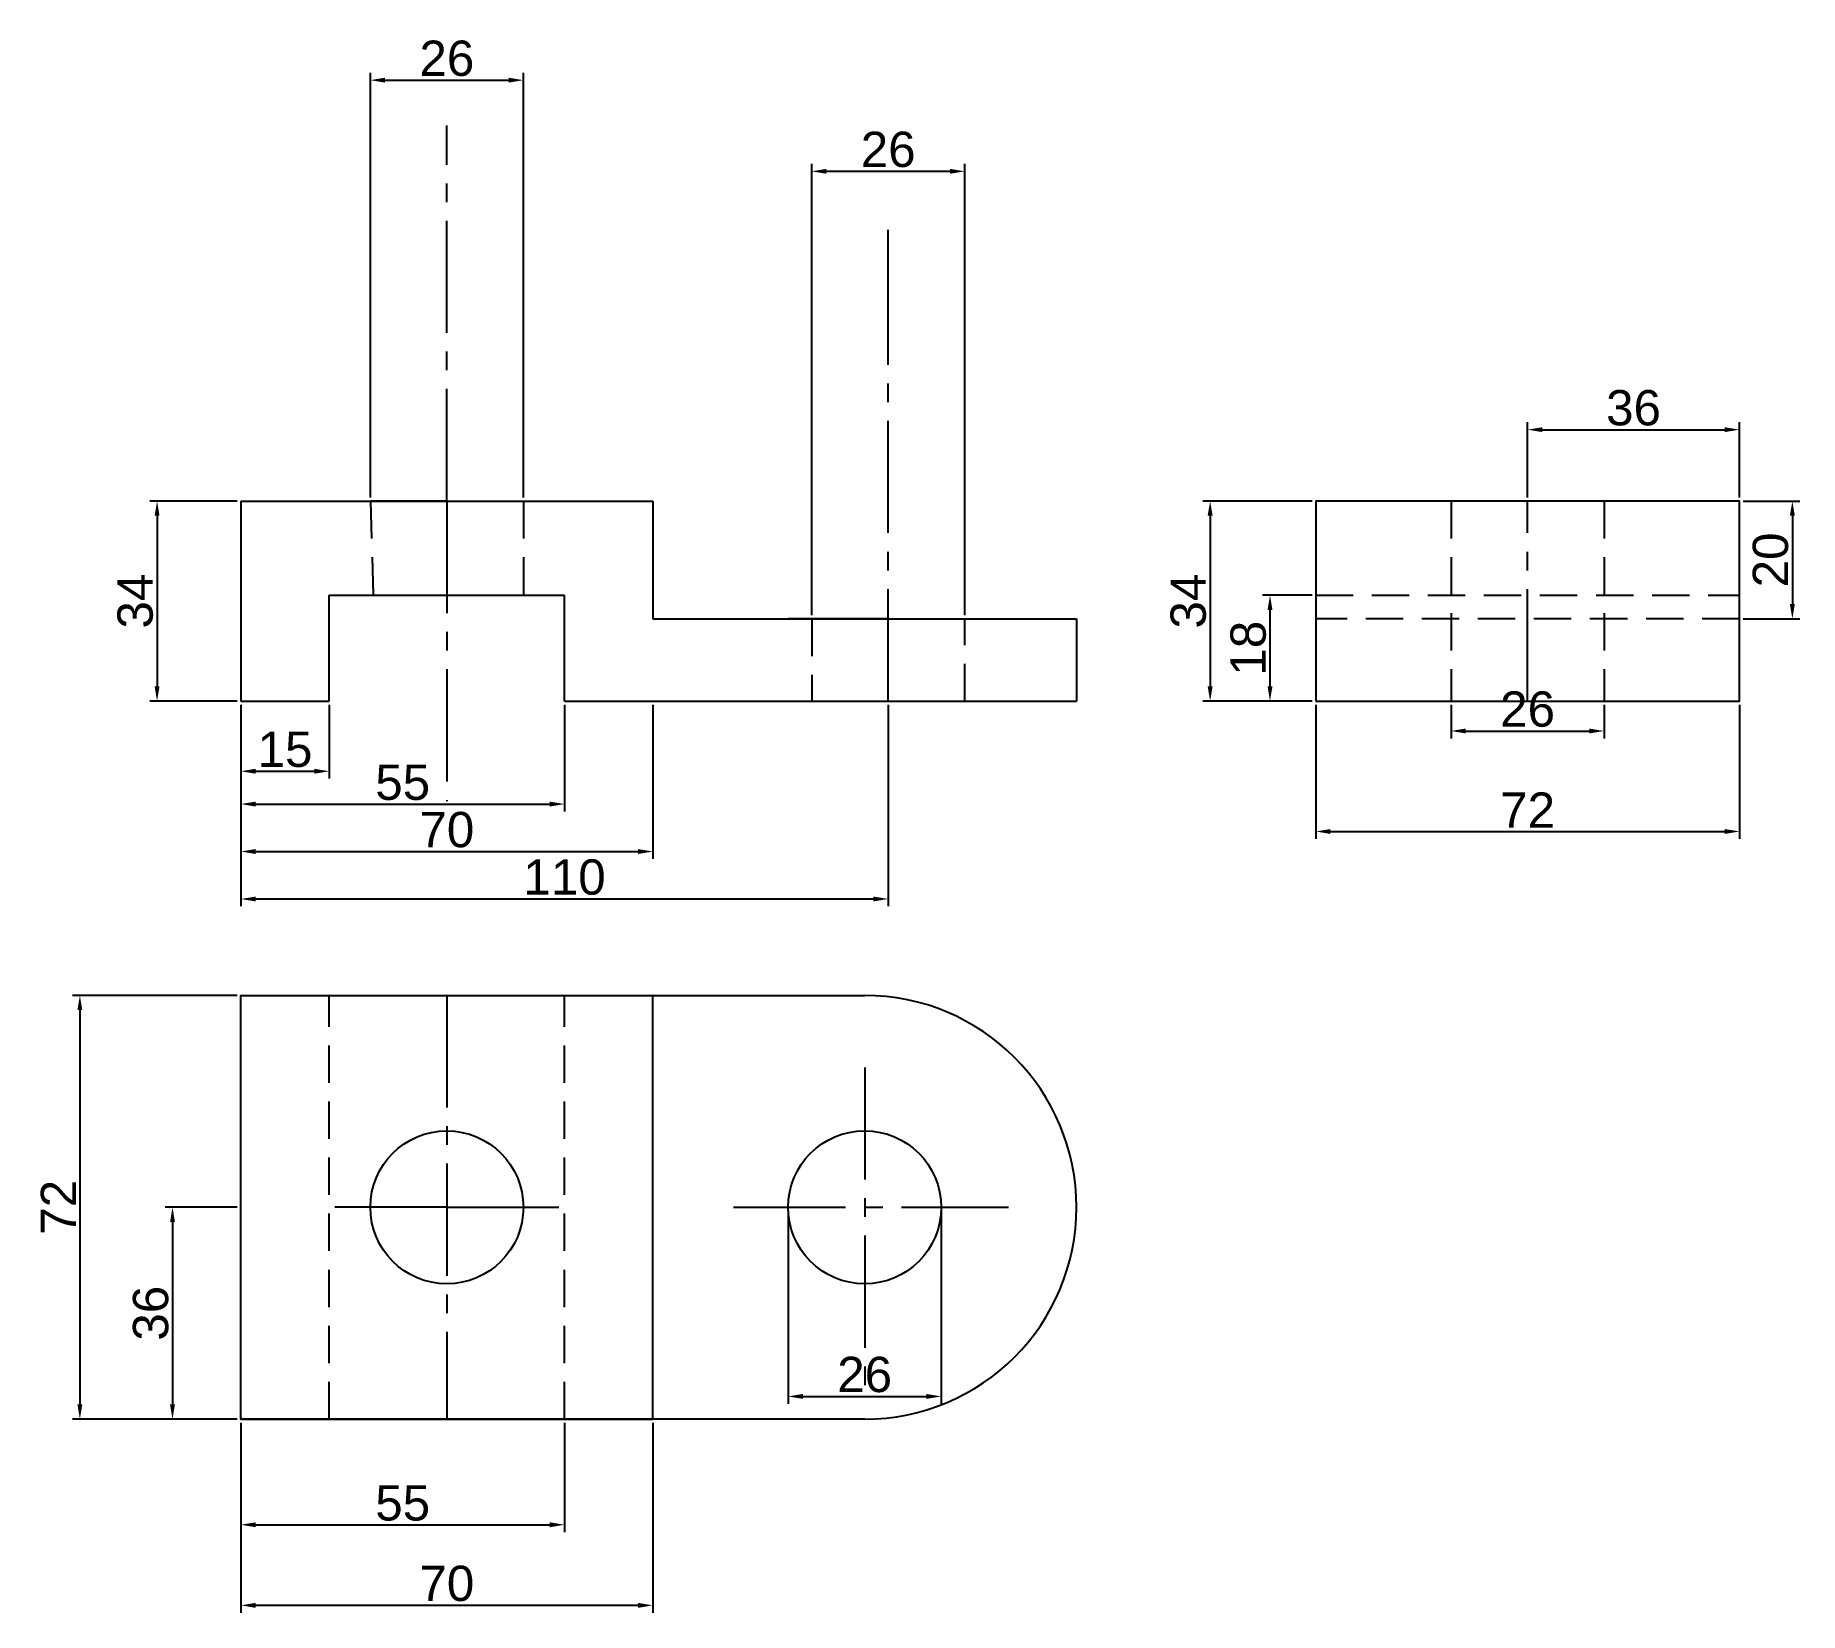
# Model space of a CAD drawing. Header units: millimetres. Extents: x 1912 to 2211, y 1820 to 2088.
import ezdxf

# ---------------------------------------------------------------- set-up
doc = ezdxf.new("R2010")
doc.units = ezdxf.units.MM
doc.linetypes.add('CENTER2', pattern=[28.575, 19.05, -3.175, 3.175, -3.175])
doc.linetypes.add('HIDDEN', pattern=[9.525, 6.35, -3.175])
for name, color, linetype in [('Center', 100, 'CENTER2'), ('CON', 21, 'Continuous'), ('Hidden', 130, 'HIDDEN')]:
    doc.layers.add(name, color=color, linetype=linetype)
doc.styles.get("Standard").update_dxf_attribs({"font": 'arial.ttf'})
doc.dimstyles.new('ISO-25', dxfattribs={"dimtxt": 2.5, "dimasz": 2.5, "dimexe": 1.25, "dimexo": 0.625, "dimtad": 1, "dimtxsty": 'Standard', "dimcen": 2.5, "dimadec": 0, "dimazin": 0, "dimtfac": 1, "dimtmove": 0, "dimatfit": 3, "dimfxl": 1, "dimarcsym": 0})

# ---------------------------------------------------------------- blocks, each defined once
blk = doc.blocks.new('*D1')
at = {"layer": 'CON', "color": 0, "lineweight": -2, "ltscale": 4, "transparency": 16777216}
for p, q in [((1945.87, 2008.64), (1931, 2008.64)), ((1932.25, 2006.14), (1932.25, 1977.14)), ((1945.87, 1974.64), (1931, 1974.64))]:
    blk.add_line(p, q, dxfattribs=at)
at = {"layer": 'CON', "color": 0, "ltscale": 4, "transparency": 16777216}
for points in [[(1931.83, 2006.14), (1932.66, 2006.14), (1932.25, 2008.64)], [(1931.83, 1977.14), (1932.66, 1977.14), (1932.25, 1974.64)]]:
    blk.add_solid(points, dxfattribs=at)
at = {"layer": 'Defpoints', "color": 0, "ltscale": 4, "transparency": 16777216}
for p in [(1946.49, 2008.64), (1932.25, 1974.64), (1946.49, 1974.64)]:
    blk.add_point(p, dxfattribs=at)
at = {"layer": 'CON', "color": 0, "ltscale": 4, "transparency": 16777216, "insert": (1928.55, 1991.64), "char_height": 6, "attachment_point": 5, "rotation": 90}
blk.add_mtext('34', dxfattribs=at)
blk = doc.blocks.new('*D2')
at = {"layer": 'CON', "color": 0, "lineweight": -2, "ltscale": 4, "transparency": 16777216}
for p, q in [((1946.49, 1974.02), (1946.49, 1961.48)), ((1961.49, 1974.02), (1961.49, 1961.48)), ((1948.99, 1962.73), (1958.99, 1962.73))]:
    blk.add_line(p, q, dxfattribs=at)
at = {"layer": 'CON', "color": 0, "ltscale": 4, "transparency": 16777216}
for points in [[(1948.99, 1963.15), (1948.99, 1962.32), (1946.49, 1962.73)], [(1958.99, 1963.15), (1958.99, 1962.32), (1961.49, 1962.73)]]:
    blk.add_solid(points, dxfattribs=at)
at = {"layer": 'Defpoints', "color": 0, "ltscale": 4, "transparency": 16777216}
for p in [(1946.49, 1974.64), (1961.49, 1974.64), (1961.49, 1962.73)]:
    blk.add_point(p, dxfattribs=at)
at = {"layer": 'CON', "color": 0, "ltscale": 4, "transparency": 16777216, "insert": (1953.99, 1966.42), "char_height": 6, "attachment_point": 5}
blk.add_mtext('15', dxfattribs=at)
blk = doc.blocks.new('*D3')
at = {"layer": 'CON', "color": 0, "lineweight": -2, "ltscale": 4, "transparency": 16777216}
for p, q in [((1946.49, 1974.02), (1946.49, 1939.78)), ((2056.49, 1974.02), (2056.49, 1939.78)), ((1948.99, 1941.03), (2053.99, 1941.03))]:
    blk.add_line(p, q, dxfattribs=at)
at = {"layer": 'CON', "color": 0, "ltscale": 4, "transparency": 16777216}
for points in [[(1948.99, 1941.44), (1948.99, 1940.61), (1946.49, 1941.03)], [(2053.99, 1941.44), (2053.99, 1940.61), (2056.49, 1941.03)]]:
    blk.add_solid(points, dxfattribs=at)
at = {"layer": 'Defpoints', "color": 0, "ltscale": 4, "transparency": 16777216}
for p in [(1946.49, 1974.64), (2056.49, 1974.64), (2056.49, 1941.03)]:
    blk.add_point(p, dxfattribs=at)
at = {"layer": 'CON', "color": 0, "ltscale": 4, "transparency": 16777216, "insert": (2001.49, 1944.72), "char_height": 6, "attachment_point": 5}
blk.add_mtext('110', dxfattribs=at)
blk = doc.blocks.new('*D4')
at = {"layer": 'CON', "color": 0, "lineweight": -2, "ltscale": 4, "transparency": 16777216}
for p, q in [((1946.49, 1974.02), (1946.49, 1947.84)), ((2016.49, 1974.02), (2016.49, 1947.84)), ((1948.99, 1949.09), (2013.99, 1949.09))]:
    blk.add_line(p, q, dxfattribs=at)
at = {"layer": 'CON', "color": 0, "ltscale": 4, "transparency": 16777216}
for points in [[(1948.99, 1949.51), (1948.99, 1948.67), (1946.49, 1949.09)], [(2013.99, 1949.51), (2013.99, 1948.67), (2016.49, 1949.09)]]:
    blk.add_solid(points, dxfattribs=at)
at = {"layer": 'Defpoints', "color": 0, "ltscale": 4, "transparency": 16777216}
for p in [(1946.49, 1974.64), (2016.49, 1974.64), (2016.49, 1949.09)]:
    blk.add_point(p, dxfattribs=at)
at = {"layer": 'CON', "color": 0, "ltscale": 4, "transparency": 16777216, "insert": (1981.49, 1952.78), "char_height": 6, "attachment_point": 5}
blk.add_mtext('70', dxfattribs=at)
blk = doc.blocks.new('*D5')
at = {"layer": 'CON', "color": 0, "lineweight": -2, "ltscale": 4, "transparency": 16777216}
for p, q in [((1946.49, 1974.02), (1946.49, 1955.9)), ((2001.49, 1974.02), (2001.49, 1955.9)), ((1948.99, 1957.15), (1998.99, 1957.15))]:
    blk.add_line(p, q, dxfattribs=at)
at = {"layer": 'CON', "color": 0, "ltscale": 4, "transparency": 16777216}
for points in [[(1948.99, 1957.57), (1948.99, 1956.74), (1946.49, 1957.15)], [(1998.99, 1957.57), (1998.99, 1956.74), (2001.49, 1957.15)]]:
    blk.add_solid(points, dxfattribs=at)
at = {"layer": 'Defpoints', "color": 0, "ltscale": 4, "transparency": 16777216}
for p in [(1946.49, 1974.64), (2001.49, 1974.64), (2001.49, 1957.15)]:
    blk.add_point(p, dxfattribs=at)
at = {"layer": 'CON', "color": 0, "ltscale": 4, "transparency": 16777216, "insert": (1973.99, 1960.83), "char_height": 6, "attachment_point": 5}
blk.add_mtext('55', dxfattribs=at)
blk = doc.blocks.new('*D6')
at = {"layer": 'CON', "color": 0, "lineweight": -2, "ltscale": 4, "transparency": 16777216}
for p, q in [((1968.49, 2009.27), (1968.49, 2081.41)), ((1994.49, 2009.27), (1994.49, 2081.41)), ((1970.99, 2080.16), (1991.99, 2080.16))]:
    blk.add_line(p, q, dxfattribs=at)
at = {"layer": 'CON', "color": 0, "ltscale": 4, "transparency": 16777216}
for points in [[(1970.99, 2080.57), (1970.99, 2079.74), (1968.49, 2080.16)], [(1991.99, 2080.57), (1991.99, 2079.74), (1994.49, 2080.16)]]:
    blk.add_solid(points, dxfattribs=at)
at = {"layer": 'Defpoints', "color": 0, "ltscale": 4, "transparency": 16777216}
for p in [(1994.49, 2080.16), (1968.49, 2008.64), (1994.49, 2008.64)]:
    blk.add_point(p, dxfattribs=at)
at = {"layer": 'CON', "color": 0, "ltscale": 4, "transparency": 16777216, "insert": (1981.49, 2083.84), "char_height": 6, "attachment_point": 5}
blk.add_mtext('26', dxfattribs=at)
blk = doc.blocks.new('*D7')
at = {"layer": 'CON', "color": 0, "lineweight": -2, "ltscale": 4, "transparency": 16777216}
for p, q in [((2043.49, 1989.27), (2043.49, 2065.92)), ((2069.49, 1989.27), (2069.49, 2065.92)), ((2045.99, 2064.67), (2066.99, 2064.67))]:
    blk.add_line(p, q, dxfattribs=at)
at = {"layer": 'CON', "color": 0, "ltscale": 4, "transparency": 16777216}
for points in [[(2045.99, 2065.08), (2045.99, 2064.25), (2043.49, 2064.67)], [(2066.99, 2065.08), (2066.99, 2064.25), (2069.49, 2064.67)]]:
    blk.add_solid(points, dxfattribs=at)
at = {"layer": 'Defpoints', "color": 0, "ltscale": 4, "transparency": 16777216}
for p in [(2069.49, 2064.67), (2043.49, 1988.64), (2069.49, 1988.64)]:
    blk.add_point(p, dxfattribs=at)
at = {"layer": 'CON', "color": 0, "ltscale": 4, "transparency": 16777216, "insert": (2056.49, 2068.36), "char_height": 6, "attachment_point": 5}
blk.add_mtext('26', dxfattribs=at)
blk = doc.blocks.new('*D8')
at = {"layer": 'CON', "color": 0, "lineweight": -2, "ltscale": 4, "transparency": 16777216}
for p, q in [((1946.49, 1852.02), (1946.49, 1833.45)), ((2001.49, 1852.02), (2001.49, 1833.45)), ((1948.99, 1834.7), (1998.99, 1834.7))]:
    blk.add_line(p, q, dxfattribs=at)
at = {"layer": 'CON', "color": 0, "ltscale": 4, "transparency": 16777216}
for points in [[(1948.99, 1835.12), (1948.99, 1834.28), (1946.49, 1834.7)], [(1998.99, 1835.12), (1998.99, 1834.28), (2001.49, 1834.7)]]:
    blk.add_solid(points, dxfattribs=at)
at = {"layer": 'Defpoints', "color": 0, "ltscale": 4, "transparency": 16777216}
for p in [(1946.49, 1852.64), (2001.49, 1852.64), (2001.49, 1834.7)]:
    blk.add_point(p, dxfattribs=at)
at = {"layer": 'CON', "color": 0, "ltscale": 4, "transparency": 16777216, "insert": (1973.99, 1838.38), "char_height": 6, "attachment_point": 5}
blk.add_mtext('55', dxfattribs=at)
blk = doc.blocks.new('*D9')
at = {"layer": 'CON', "color": 0, "lineweight": -2, "ltscale": 4, "transparency": 16777216}
for p, q in [((1946.49, 1852.02), (1946.49, 1819.76)), ((2016.49, 1852.02), (2016.49, 1819.76)), ((1948.99, 1821.01), (2013.99, 1821.01))]:
    blk.add_line(p, q, dxfattribs=at)
at = {"layer": 'CON', "color": 0, "ltscale": 4, "transparency": 16777216}
for points in [[(1948.99, 1821.42), (1948.99, 1820.59), (1946.49, 1821.01)], [(2013.99, 1821.42), (2013.99, 1820.59), (2016.49, 1821.01)]]:
    blk.add_solid(points, dxfattribs=at)
at = {"layer": 'Defpoints', "color": 0, "ltscale": 4, "transparency": 16777216}
for p in [(1946.49, 1852.64), (2016.49, 1852.64), (2016.49, 1821.01)]:
    blk.add_point(p, dxfattribs=at)
at = {"layer": 'CON', "color": 0, "ltscale": 4, "transparency": 16777216, "insert": (1981.49, 1824.7), "char_height": 6, "attachment_point": 5}
blk.add_mtext('70', dxfattribs=at)
blk = doc.blocks.new('*D10')
at = {"layer": 'CON', "color": 0, "lineweight": -2, "ltscale": 4, "transparency": 16777216}
for p, q in [((1945.87, 1924.64), (1917.88, 1924.64)), ((1919.13, 1922.14), (1919.13, 1855.14)), ((1945.87, 1852.64), (1917.88, 1852.64))]:
    blk.add_line(p, q, dxfattribs=at)
at = {"layer": 'CON', "color": 0, "ltscale": 4, "transparency": 16777216}
for points in [[(1918.71, 1922.14), (1919.54, 1922.14), (1919.13, 1924.64)], [(1918.71, 1855.14), (1919.54, 1855.14), (1919.13, 1852.64)]]:
    blk.add_solid(points, dxfattribs=at)
at = {"layer": 'Defpoints', "color": 0, "ltscale": 4, "transparency": 16777216}
for p in [(1946.49, 1924.64), (1919.13, 1852.64), (1946.49, 1852.64)]:
    blk.add_point(p, dxfattribs=at)
at = {"layer": 'CON', "color": 0, "ltscale": 4, "transparency": 16777216, "insert": (1915.49, 1888.64), "char_height": 6, "attachment_point": 5, "rotation": 90}
blk.add_mtext('72', dxfattribs=at)
blk = doc.blocks.new('*D11')
at = {"layer": 'CON', "color": 0, "lineweight": -2, "ltscale": 4, "transparency": 16777216}
for p, q in [((1945.87, 1888.64), (1933.62, 1888.64)), ((1934.87, 1886.14), (1934.87, 1855.14)), ((1945.87, 1852.64), (1933.62, 1852.64))]:
    blk.add_line(p, q, dxfattribs=at)
at = {"layer": 'CON', "color": 0, "ltscale": 4, "transparency": 16777216}
for points in [[(1934.45, 1886.14), (1935.28, 1886.14), (1934.87, 1888.64)], [(1934.45, 1855.14), (1935.28, 1855.14), (1934.87, 1852.64)]]:
    blk.add_solid(points, dxfattribs=at)
at = {"layer": 'Defpoints', "color": 0, "ltscale": 4, "transparency": 16777216}
for p in [(1946.49, 1888.64), (1934.87, 1852.64), (1946.49, 1852.64)]:
    blk.add_point(p, dxfattribs=at)
at = {"layer": 'CON', "color": 0, "ltscale": 4, "transparency": 16777216, "insert": (1931.18, 1870.64), "char_height": 6, "attachment_point": 5, "rotation": 90}
blk.add_mtext('36', dxfattribs=at)
blk = doc.blocks.new('*D12')
at = {"layer": 'CON', "color": 0, "lineweight": -2, "ltscale": 4, "transparency": 16777216}
for p, q in [((2039.49, 1888.02), (2039.49, 1855.26)), ((2065.49, 1888.02), (2065.49, 1855.26)), ((2041.99, 1856.51), (2062.99, 1856.51))]:
    blk.add_line(p, q, dxfattribs=at)
at = {"layer": 'CON', "color": 0, "ltscale": 4, "transparency": 16777216}
for points in [[(2041.99, 1856.92), (2041.99, 1856.09), (2039.49, 1856.51)], [(2062.99, 1856.92), (2062.99, 1856.09), (2065.49, 1856.51)]]:
    blk.add_solid(points, dxfattribs=at)
at = {"layer": 'Defpoints', "color": 0, "ltscale": 4, "transparency": 16777216}
for p in [(2039.49, 1888.64), (2065.49, 1888.64), (2065.49, 1856.51)]:
    blk.add_point(p, dxfattribs=at)
at = {"layer": 'CON', "color": 0, "ltscale": 4, "transparency": 16777216, "insert": (2052.49, 1860.2), "char_height": 6, "attachment_point": 5}
blk.add_mtext('26', dxfattribs=at)
blk = doc.blocks.new('*D13')
at = {"layer": 'CON', "color": 0, "lineweight": -2, "ltscale": 4, "transparency": 16777216}
for p, q in [((2129.15, 1974.02), (2129.15, 1951.25)), ((2201.15, 1974.02), (2201.15, 1951.25)), ((2131.65, 1952.5), (2198.65, 1952.5))]:
    blk.add_line(p, q, dxfattribs=at)
at = {"layer": 'CON', "color": 0, "ltscale": 4, "transparency": 16777216}
for points in [[(2131.65, 1952.91), (2131.65, 1952.08), (2129.15, 1952.5)], [(2198.65, 1952.91), (2198.65, 1952.08), (2201.15, 1952.5)]]:
    blk.add_solid(points, dxfattribs=at)
at = {"layer": 'Defpoints', "color": 0, "ltscale": 4, "transparency": 16777216}
for p in [(2129.15, 1974.64), (2201.15, 1974.64), (2201.15, 1952.5)]:
    blk.add_point(p, dxfattribs=at)
at = {"layer": 'CON', "color": 0, "ltscale": 4, "transparency": 16777216, "insert": (2165.15, 1956.13), "char_height": 6, "attachment_point": 5}
blk.add_mtext('72', dxfattribs=at)
blk = doc.blocks.new('*D14')
at = {"layer": 'CON', "color": 0, "lineweight": -2, "ltscale": 4, "transparency": 16777216}
for p, q in [((2152.15, 1974.02), (2152.15, 1968.32)), ((2178.15, 1974.02), (2178.15, 1968.32)), ((2154.65, 1969.57), (2175.65, 1969.57))]:
    blk.add_line(p, q, dxfattribs=at)
at = {"layer": 'CON', "color": 0, "ltscale": 4, "transparency": 16777216}
for points in [[(2154.65, 1969.99), (2154.65, 1969.16), (2152.15, 1969.57)], [(2175.65, 1969.99), (2175.65, 1969.16), (2178.15, 1969.57)]]:
    blk.add_solid(points, dxfattribs=at)
at = {"layer": 'Defpoints', "color": 0, "ltscale": 4, "transparency": 16777216}
for p in [(2152.15, 1974.64), (2178.15, 1974.64), (2178.15, 1969.57)]:
    blk.add_point(p, dxfattribs=at)
at = {"layer": 'CON', "color": 0, "ltscale": 4, "transparency": 16777216, "insert": (2165.15, 1973.26), "char_height": 6, "attachment_point": 5}
blk.add_mtext('26', dxfattribs=at)
blk = doc.blocks.new('*D15')
at = {"layer": 'CON', "color": 0, "lineweight": -2, "ltscale": 4, "transparency": 16777216}
for p, q in [((2128.52, 2008.64), (2109.95, 2008.64)), ((2111.2, 2006.14), (2111.2, 1977.14)), ((2128.52, 1974.64), (2109.95, 1974.64))]:
    blk.add_line(p, q, dxfattribs=at)
at = {"layer": 'CON', "color": 0, "ltscale": 4, "transparency": 16777216}
for points in [[(2110.78, 2006.14), (2111.62, 2006.14), (2111.2, 2008.64)], [(2110.78, 1977.14), (2111.62, 1977.14), (2111.2, 1974.64)]]:
    blk.add_solid(points, dxfattribs=at)
at = {"layer": 'Defpoints', "color": 0, "ltscale": 4, "transparency": 16777216}
for p in [(2129.15, 2008.64), (2111.2, 1974.64), (2129.15, 1974.64)]:
    blk.add_point(p, dxfattribs=at)
at = {"layer": 'CON', "color": 0, "ltscale": 4, "transparency": 16777216, "insert": (2107.51, 1991.64), "char_height": 6, "attachment_point": 5, "rotation": 90}
blk.add_mtext('34', dxfattribs=at)
blk = doc.blocks.new('*D16')
at = {"layer": 'CON', "color": 0, "lineweight": -2, "ltscale": 4, "transparency": 16777216}
for p, q in [((2128.52, 1992.64), (2120.12, 1992.64)), ((2121.37, 1990.14), (2121.37, 1977.14)), ((2128.52, 1974.64), (2120.12, 1974.64))]:
    blk.add_line(p, q, dxfattribs=at)
at = {"layer": 'CON', "color": 0, "ltscale": 4, "transparency": 16777216}
for points in [[(2120.96, 1990.14), (2121.79, 1990.14), (2121.37, 1992.64)], [(2120.96, 1977.14), (2121.79, 1977.14), (2121.37, 1974.64)]]:
    blk.add_solid(points, dxfattribs=at)
at = {"layer": 'Defpoints', "color": 0, "ltscale": 4, "transparency": 16777216}
for p in [(2129.15, 1992.64), (2121.37, 1974.64), (2129.15, 1974.64)]:
    blk.add_point(p, dxfattribs=at)
at = {"layer": 'CON', "color": 0, "ltscale": 4, "transparency": 16777216, "insert": (2117.69, 1983.64), "char_height": 6, "attachment_point": 5, "rotation": 90}
blk.add_mtext('18', dxfattribs=at)
blk = doc.blocks.new('*D17')
at = {"layer": 'CON', "color": 0, "lineweight": -2, "ltscale": 4, "transparency": 16777216}
for p, q in [((2201.77, 2008.64), (2211.39, 2008.64)), ((2210.14, 2006.14), (2210.14, 1991.14)), ((2201.77, 1988.64), (2211.39, 1988.64))]:
    blk.add_line(p, q, dxfattribs=at)
at = {"layer": 'CON', "color": 0, "ltscale": 4, "transparency": 16777216}
for points in [[(2209.72, 2006.14), (2210.56, 2006.14), (2210.14, 2008.64)], [(2209.72, 1991.14), (2210.56, 1991.14), (2210.14, 1988.64)]]:
    blk.add_solid(points, dxfattribs=at)
at = {"layer": 'Defpoints', "color": 0, "ltscale": 4, "transparency": 16777216}
for p in [(2201.15, 2008.64), (2201.15, 1988.64), (2210.14, 1988.64)]:
    blk.add_point(p, dxfattribs=at)
at = {"layer": 'CON', "color": 0, "ltscale": 4, "transparency": 16777216, "insert": (2206.45, 1998.64), "char_height": 6, "attachment_point": 5, "rotation": 90}
blk.add_mtext('20', dxfattribs=at)
blk = doc.blocks.new('*D18')
at = {"layer": 'CON', "color": 0, "lineweight": -2, "ltscale": 4, "transparency": 16777216}
for p, q in [((2165.15, 2009.27), (2165.15, 2022.02)), ((2201.15, 2009.27), (2201.15, 2022.02)), ((2167.65, 2020.77), (2198.65, 2020.77))]:
    blk.add_line(p, q, dxfattribs=at)
at = {"layer": 'CON', "color": 0, "ltscale": 4, "transparency": 16777216}
for points in [[(2167.65, 2021.19), (2167.65, 2020.36), (2165.15, 2020.77)], [(2198.65, 2021.19), (2198.65, 2020.36), (2201.15, 2020.77)]]:
    blk.add_solid(points, dxfattribs=at)
at = {"layer": 'Defpoints', "color": 0, "ltscale": 4, "transparency": 16777216}
for p in [(2201.15, 2020.77), (2165.15, 2008.64), (2201.15, 2008.64)]:
    blk.add_point(p, dxfattribs=at)
at = {"layer": 'CON', "color": 0, "ltscale": 4, "transparency": 16777216, "insert": (2183.15, 2024.46), "char_height": 6, "attachment_point": 5}
blk.add_mtext('36', dxfattribs=at)

msp = doc.modelspace()

# ---------------------------------------------------------------- linework, layer by layer
for p, q in [((1946.493, 2008.641), (2016.493, 2008.641)), ((1946.493, 2008.641), (1946.493, 1974.641)), ((1981.493, 2008.641), (1968.493, 2008.641)), ((1981.493, 2008.641), (1994.493, 2008.641)), ((2016.493, 2008.641), (2016.493, 1988.641)), ((1961.493, 1974.641), (1961.493, 1992.641)), ((1961.493, 1992.641), (1976.493, 1992.641)), ((1961.493, 1992.641), (2001.493, 1992.641)), ((2001.493, 1974.641), (2001.493, 1992.641)), ((2016.493, 1988.641), (2052.493, 1988.641)), ((2052.493, 1988.641), (2039.493, 1988.641)), ((2056.493, 1988.641), (2043.493, 1988.641)), ((2052.493, 1988.641), (2088.493, 1988.641)), ((2052.493, 1988.641), (2065.493, 1988.641)), ((2088.493, 1988.641), (2088.493, 1974.641)), ((1946.493, 1974.641), (1961.493, 1974.641)), ((1946.493, 1974.641), (1961.493, 1974.641)), ((1946.493, 1974.641), (1961.493, 1974.641)), ((1946.493, 1974.641), (1961.493, 1974.641)), ((1946.493, 1974.641), (1961.493, 1974.641)), ((2001.493, 1974.641), (2052.493, 1974.641)), ((2001.493, 1974.641), (2052.493, 1974.641)), ((2001.493, 1974.641), (2056.493, 1974.641)), ((2052.493, 1974.641), (2088.493, 1974.641)), ((2016.493, 1852.641), (2016.493, 1924.641)), ((2052.493, 1888.641), (2052.493, 1888.641)), ((1946.493, 1852.641), (2016.493, 1852.641)), ((1946.493, 1852.641), (2001.493, 1852.641)), ((1946.493, 1852.641), (1961.493, 1852.641))]:
    msp.add_line(p, q)
msp.add_lwpolyline([(2129.149, 1974.641), (2201.149, 1974.641), (2201.149, 2008.641), (2129.149, 2008.641)], close=True)
msp.add_lwpolyline([(2052.493, 1852.641), (1946.493, 1852.641), (1946.493, 1924.641), (2052.493, 1924.641)])
for centre in [(1981.493, 1888.641), (2052.493, 1888.641)]:
    msp.add_circle(centre, 13)
msp.add_arc((2052.493, 1888.641), 36, 270, 90)
at = {"layer": 'Center'}
for p, q in [((1981.493, 2008.641), (1981.493, 2072.483)), ((2056.493, 2039.656), (2056.493, 2054.717)), ((2056.493, 1974.641), (2056.493, 2039.656)), ((1981.493, 2008.641), (1981.493, 1957.651)), ((2165.149, 1974.641), (2165.149, 2008.641)), ((1981.493, 1924.641), (1981.493, 1852.641)), ((2052.493, 1912.409), (2052.493, 1858.256)), ((1981.493, 1888.641), (1961.493, 1888.641)), ((1981.493, 1888.641), (2001.493, 1888.641)), ((2030.187, 1888.641), (2076.945, 1888.641))]:
    msp.add_line(p, q, dxfattribs=at)
at = {"layer": 'Hidden'}
for p, q in [((1968.493, 2008.641), (1968.993, 1992.641)), ((1994.493, 2008.641), (1994.493, 1992.641)), ((2152.149, 2008.641), (2152.149, 1974.641)), ((2178.149, 2008.641), (2178.149, 1974.641)), ((2129.149, 1992.641), (2201.149, 1992.641)), ((2043.493, 1988.641), (2043.493, 1974.641)), ((2069.493, 1974.641), (2069.493, 1988.641)), ((2201.149, 1988.641), (2129.149, 1988.641)), ((2201.149, 1988.641), (2201.149, 1988.641)), ((1961.493, 1852.641), (1961.493, 1924.641)), ((2001.493, 1852.641), (2001.493, 1924.641))]:
    msp.add_line(p, q, dxfattribs=at)

# ---------------------------------------------------------------- dimensions: what is measured, and where the dimension line sits
at = {"layer": 'CON', "ltscale": 4}
for base, p1, p2, picture, middle in [((1994.493, 2080.157), (1968.493, 2008.641), (1994.493, 2008.641), '*D6', (1981.493, 2083.845)), ((2069.493, 2064.668), (2043.493, 1988.641), (2069.493, 1988.641), '*D7', (2056.493, 2068.356)), ((2201.149, 2020.774), (2165.149, 2008.641), (2201.149, 2008.641), '*D18', (2183.149, 2024.465)), ((2178.149, 1969.572), (2152.149, 1974.641), (2178.149, 1974.641), '*D14', (2165.149, 1973.261)), ((1961.493, 1962.734), (1946.493, 1974.641), (1961.493, 1974.641), '*D2', (1953.993, 1966.422)), ((2056.493, 1941.027), (1946.493, 1974.641), (2056.493, 1974.641), '*D3', (2001.493, 1944.716)), ((2016.493, 1949.09), (1946.493, 1974.641), (2016.493, 1974.641), '*D4', (1981.493, 1952.779)), ((2001.493, 1957.154), (1946.493, 1974.641), (2001.493, 1974.641), '*D5', (1973.993, 1960.83)), ((2201.149, 1952.498), (2129.149, 1974.641), (2201.149, 1974.641), '*D13', (2165.149, 1956.135)), ((2065.493, 1856.508), (2039.493, 1888.641), (2065.493, 1888.641), '*D12', (2052.493, 1860.197)), ((2001.493, 1834.7), (1946.493, 1852.641), (2001.493, 1852.641), '*D8', (1973.993, 1838.376)), ((2016.493, 1821.007), (1946.493, 1852.641), (2016.493, 1852.641), '*D9', (1981.493, 1824.695))]:
    dim = msp.add_linear_dim(base=base, p1=p1, p2=p2, dimstyle='ISO-25', override={"dimtxt": 6}, dxfattribs=at)
    dim.commit()
    dim.dimension.update_dxf_attribs({"geometry": picture, "text_midpoint": middle})
for base, p1, p2, picture, middle in [((1932.245, 1974.641), (1946.493, 2008.641), (1946.493, 1974.641), '*D1', (1928.555, 1991.641)), ((2111.2, 1974.641), (2129.149, 2008.641), (2129.149, 1974.641), '*D15', (2107.51, 1991.641)), ((2210.14, 1988.641), (2201.149, 2008.641), (2201.149, 1988.641), '*D17', (2206.451, 1998.641)), ((2121.374, 1974.641), (2129.149, 1992.641), (2129.149, 1974.641), '*D16', (2117.685, 1983.641)), ((1919.126, 1852.641), (1946.493, 1924.641), (1946.493, 1852.641), '*D10', (1915.488, 1888.641)), ((1934.867, 1852.641), (1946.493, 1888.641), (1946.493, 1852.641), '*D11', (1931.177, 1870.641))]:
    dim = msp.add_linear_dim(base=base, p1=p1, p2=p2, angle=90, dimstyle='ISO-25', override={"dimtxt": 6}, dxfattribs=at)
    dim.commit()
    dim.dimension.update_dxf_attribs({"geometry": picture, "text_midpoint": middle})

doc.saveas('drawing.dxf')
